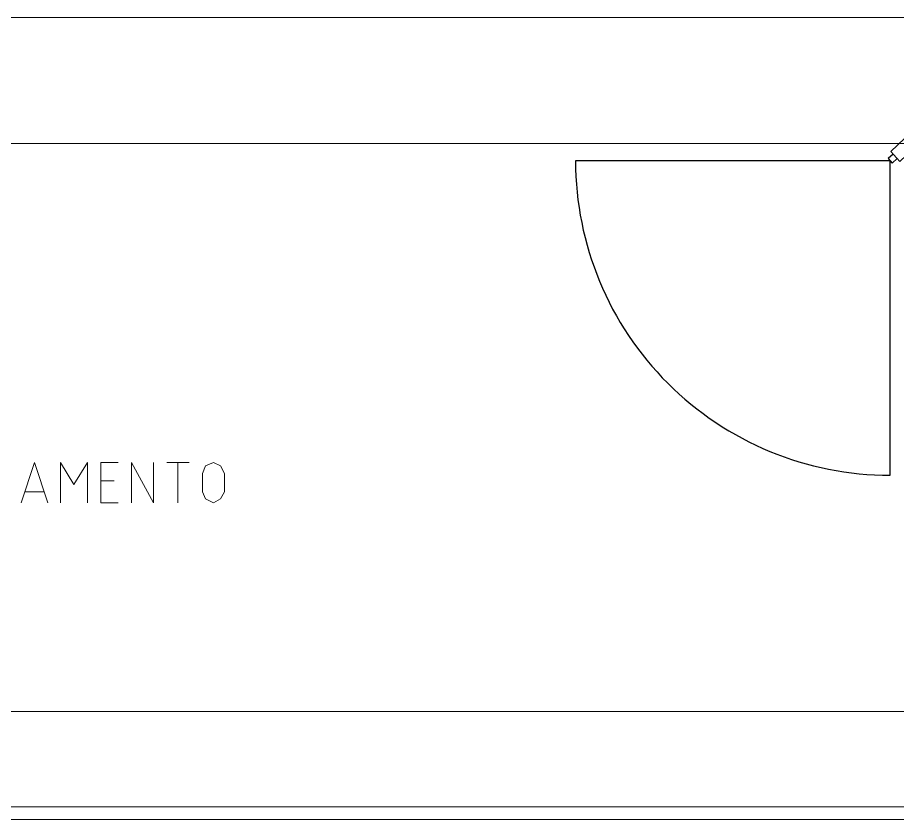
# Model space of a CAD drawing. Header units: millimetres. Extents: x 379 to 563, y 812 to 870.
# Drawn here: x 452.51 to 466.49, y 856.76 to 869.51 of the extents above; entities that cross this region are included whole.
import ezdxf

# ---------------------------------------------------------------- set-up
doc = ezdxf.new("R2010")
doc.units = ezdxf.units.MM
doc.layers.add('Cameras', color=7, linetype='Continuous')

msp = doc.modelspace()

# ---------------------------------------------------------------- linework, layer by layer
at = {"color": 7, "lineweight": 0}
for points in [[(545.109, 869.507), (395.061, 869.507)], [(544.846, 867.503), (400.234, 867.503)], [(452.563, 861.792), (452.776, 862.43), (452.989, 861.792)], [(453.189, 861.792), (453.189, 862.43), (453.402, 862.08), (453.615, 862.43), (453.615, 861.792)], [(454.103, 861.792), (453.828, 861.792), (453.828, 862.43), (454.103, 862.43)], [(454.316, 861.792), (454.316, 862.43), (454.667, 861.792), (454.667, 862.43)], [(454.88, 862.43), (455.231, 862.43)], [(455.055, 861.792), (455.055, 862.43)], [(455.794, 862.255), (455.731, 862.38), (455.619, 862.43), (455.494, 862.38), (455.443, 862.255)], [(455.443, 861.967), (455.443, 862.255)], [(455.794, 862.255), (455.794, 861.967)], [(454.041, 862.142), (453.828, 862.142)], [(452.926, 861.967), (452.625, 861.967)], [(455.443, 861.967), (455.494, 861.854), (455.619, 861.792), (455.731, 861.854), (455.794, 861.967)], [(433.4, 858.473), (475.245, 858.473)], [(475.245, 856.957), (427.4, 856.957)], [(475.245, 856.757), (427.4, 856.757)]]:
    msp.add_lwpolyline(points, dxfattribs=at)
at = {"layer": 'Cameras'}
for points in [[(466.6, 867.583), (466.381, 867.379), (466.525, 867.219), (466.744, 867.423)], [(466.419, 867.337), (466.339, 867.266), (466.406, 867.192), (466.485, 867.264)]]:
    msp.add_lwpolyline(points, close=True, dxfattribs=at)
at = {"layer": 'Cameras', "color": 30}
msp.add_lwpolyline([(461.373, 867.227, 0.414214), (466.374, 862.229), (466.373, 867.229)], format="xyb", close=True, dxfattribs=at)

doc.saveas('drawing.dxf')
